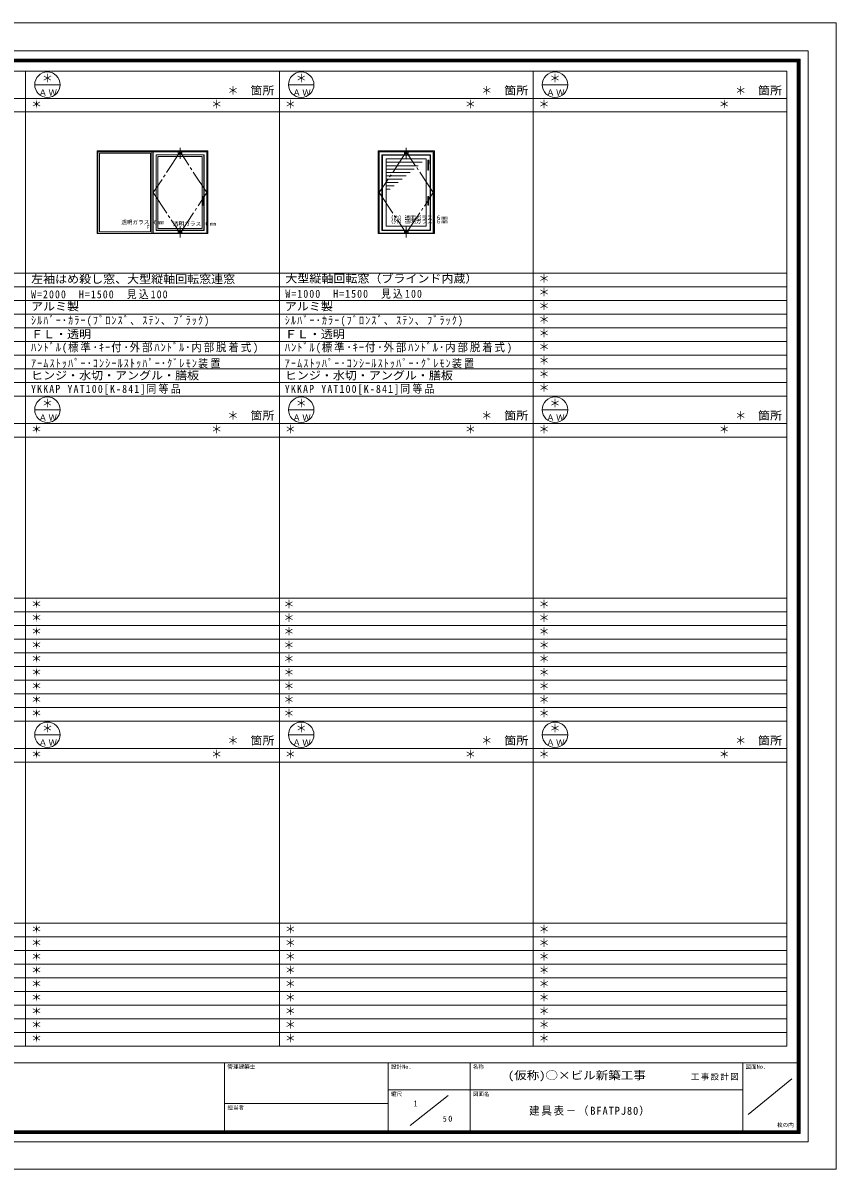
# Model space of a CAD drawing. Units: millimetres, scale not verified. Extents: x -14862 to 14850, y -10512 to 10500.
# Drawn here: x -49 to 14850, y -10500 to 10500 of the extents above; entities that cross this region are included whole.
import ezdxf
from ezdxf.enums import TextEntityAlignment as Align

# ---------------------------------------------------------------- set-up
doc = ezdxf.new("R2010")
doc.units = ezdxf.units.MM
doc.header["$LTSCALE"] = 50
doc.linetypes.add('CHAIN2', pattern=[12, 9, -1, 1, -1])
doc.layers.add('0-0_0', color=7, linetype='Continuous', lineweight=9)
doc.layers.add('0-2_YKK_ZWAK', color=7, linetype='Continuous', lineweight=9)
doc.styles.add('ＭＳ ゴシック', font='')
doc.styles.get('ＭＳ ゴシック').set_extended_font_data('MS Gothic')

msp = doc.modelspace()

# ---------------------------------------------------------------- linework, layer by layer
at = {"layer": '0-0_0', "color": 4, "linetype": 'CHAIN2'}
for p, q in [((2830.04, 8010.44), (2830.04, 8210.44)), ((6975.04, 8005.94), (6975.04, 8211.94)), ((2830.04, 6770.44), (2830.04, 6570.44)), ((6975.04, 6774.94), (6975.04, 6568.94))]:
    msp.add_line(p, q, dxfattribs=at)
at = {"layer": '0-0_0', "color": 3}
for p, q in [((7367.04, 7986.94), (7367.04, 7911.94)), ((7387.04, 7986.94), (7367.04, 7986.94)), ((7387.04, 7911.94), (7387.04, 7986.94)), ((7366.62, 7858.31), (7386.62, 7858.23)), ((7366.62, 7853.31), (7386.62, 7853.23)), ((7367.04, 7911.94), (7371.04, 7911.94)), ((7369.54, 7966.94), (7369.54, 7921.94)), ((7384.54, 7966.94), (7369.54, 7966.94)), ((7369.54, 7921.94), (7371.04, 7921.94)), ((7371.04, 7944.44), (7371.04, 7863.44)), ((7371.04, 7858.44), (7371.04, 7808.94)), ((7376.04, 7944.44), (7376.04, 7858.4)), ((7376.04, 7921.94), (7378.04, 7921.94)), ((7376.04, 7911.94), (7378.04, 7911.94)), ((7376.04, 7853.4), (7376.04, 7808.94)), ((7378.04, 7859.46), (7378.04, 7944.44)), ((7378.04, 7808.94), (7378.04, 7854.46)), ((7383.04, 7862.18), (7383.04, 7944.44)), ((7383.04, 7921.94), (7384.54, 7921.94)), ((7383.04, 7911.94), (7387.04, 7911.94)), ((7383.04, 7808.94), (7383.04, 7857.18)), ((7384.54, 7921.94), (7384.54, 7966.94)), ((3240.04, 7320.44), (3240.04, 7254.44)), ((3260.04, 7320.44), (3240.04, 7320.44)), ((3240.04, 7320.44), (3240.04, 7254.44)), ((3260.04, 7320.44), (3240.04, 7320.44)), ((3260.04, 7300.44), (3240.04, 7300.44)), ((3260.04, 7300.44), (3240.04, 7300.44)), ((3240.79, 7280.44), (3240.04, 7280.44)), ((3240.79, 7280.44), (3240.04, 7280.44)), ((3240.04, 7254.44), (3243.79, 7254.44)), ((3240.04, 7254.44), (3243.79, 7254.44)), ((3243.79, 7290.44), (3256.29, 7290.44)), ((3243.79, 7290.44), (3256.29, 7290.44)), ((3256.29, 7160.44), (3243.79, 7160.44)), ((3256.29, 7160.44), (3243.79, 7160.44)), ((3260.04, 7280.44), (3259.29, 7280.44)), ((3260.04, 7280.44), (3259.29, 7280.44)), ((7367.04, 7320.44), (7367.04, 7254.44)), ((7387.04, 7320.44), (7367.04, 7320.44)), ((7367.04, 7320.44), (7367.04, 7254.44)), ((7387.04, 7320.44), (7367.04, 7320.44)), ((7387.04, 7300.44), (7367.04, 7300.44)), ((7387.04, 7300.44), (7367.04, 7300.44)), ((7367.79, 7280.44), (7367.04, 7280.44)), ((7367.79, 7280.44), (7367.04, 7280.44)), ((7367.04, 7254.44), (7370.79, 7254.44)), ((7367.04, 7254.44), (7370.79, 7254.44)), ((7370.79, 7290.44), (7383.29, 7290.44)), ((7370.79, 7290.44), (7383.29, 7290.44)), ((7383.29, 7160.44), (7370.79, 7160.44)), ((7383.29, 7160.44), (7370.79, 7160.44)), ((7387.04, 7280.44), (7386.29, 7280.44)), ((7387.04, 7280.44), (7386.29, 7280.44))]:
    msp.add_line(p, q, dxfattribs=at)
at = {"layer": '0-0_0', "color": 4}
for p, q in [((6608.04, 7945.74), (7268.64, 7945.74)), ((6608.04, 7884.04), (7195.24, 7884.04)), ((6608.04, 7822.34), (7121.84, 7822.34)), ((6608.04, 7760.64), (7048.44, 7760.64)), ((6608.04, 7698.94), (6975.04, 7698.94)), ((6608.04, 7637.24), (6901.64, 7637.24)), ((6608.04, 7575.54), (6828.24, 7575.54)), ((6608.04, 7513.84), (6754.84, 7513.84)), ((6608.04, 7452.14), (6681.44, 7452.14))]:
    msp.add_line(p, q, dxfattribs=at)
for points in [[(1310.04, 6640.44), (3340.04, 6640.44), (3340.04, 8155.44), (1310.04, 8155.44)], [(1325.04, 6640.44), (2315.04, 6640.44), (2315.04, 8140.44), (1325.04, 8140.44)], [(1354.04, 6669.44), (2286.04, 6669.44), (2286.04, 8111.44), (1354.04, 8111.44)], [(2315.04, 6640.44), (2335.04, 6640.44), (2335.04, 8140.44), (2315.04, 8140.44)], [(2335.04, 6640.44), (3325.04, 6640.44), (3325.04, 8140.44), (2335.04, 8140.44)], [(2340.04, 6645.44), (3320.04, 6645.44), (3320.04, 8135.44), (2340.04, 8135.44)], [(2390.04, 6695.44), (3270.04, 6695.44), (3270.04, 8085.44), (2390.04, 8085.44)], [(2395.04, 6700.44), (3265.04, 6700.44), (3265.04, 8080.44), (2395.04, 8080.44)], [(2425.04, 6730.44), (3235.04, 6730.44), (3235.04, 8050.44), (2425.04, 8050.44)], [(2795.04, 8140.44), (2865.04, 8140.44), (2865.04, 8080.44), (2795.04, 8080.44)], [(6460.04, 6640.44), (7490.04, 6640.44), (7490.04, 8155.44), (6460.04, 8155.44)], [(6475.04, 6640.44), (7475.04, 6640.44), (7475.04, 8140.44), (6475.04, 8140.44)], [(6480.04, 6645.44), (7470.04, 6645.44), (7470.04, 8135.44), (6480.04, 8135.44)], [(6530.04, 6695.44), (7420.04, 6695.44), (7420.04, 8085.44), (6530.04, 8085.44)], [(6538.04, 6703.44), (7412.04, 6703.44), (7412.04, 8077.44), (6538.04, 8077.44)], [(6608.04, 6773.44), (7342.04, 6773.44), (7342.04, 8007.44), (6608.04, 8007.44)], [(6940.04, 8140.44), (7010.04, 8140.44), (7010.04, 8077.44), (6940.04, 8077.44)], [(2795.04, 6640.44), (2865.04, 6640.44), (2865.04, 6700.44), (2795.04, 6700.44)], [(6940.04, 6640.44), (7010.04, 6640.44), (7010.04, 6703.44), (6940.04, 6703.44)]]:
    msp.add_lwpolyline(points, close=True, dxfattribs=at)
at = {"layer": '0-0_0', "color": 4, "linetype": 'CHAIN2'}
for points in [[(2340.04, 7390.44), (2830.04, 6645.44), (3320.04, 7390.44), (2830.04, 8135.44)], [(6480.04, 7390.44), (6975.04, 6645.44), (7470.04, 7390.44), (6975.04, 8135.44)]]:
    msp.add_lwpolyline(points, close=True, dxfattribs=at)
at = {"layer": '0-0_0', "color": 3}
for points in [[(3240.04, 7300.44), (3243.79, 7290.44), (3243.79, 7160.44)], [(3240.04, 7300.44), (3243.79, 7290.44), (3243.79, 7160.44)], [(3256.29, 7254.44), (3260.04, 7254.44), (3260.04, 7320.44)], [(3256.29, 7254.44), (3260.04, 7254.44), (3260.04, 7320.44)], [(3260.04, 7300.44), (3256.29, 7290.44), (3256.29, 7160.44)], [(3260.04, 7300.44), (3256.29, 7290.44), (3256.29, 7160.44)], [(7367.04, 7300.44), (7370.79, 7290.44), (7370.79, 7160.44)], [(7367.04, 7300.44), (7370.79, 7290.44), (7370.79, 7160.44)], [(7383.29, 7254.44), (7387.04, 7254.44), (7387.04, 7320.44)], [(7383.29, 7254.44), (7387.04, 7254.44), (7387.04, 7320.44)], [(7387.04, 7300.44), (7383.29, 7290.44), (7383.29, 7160.44)], [(7387.04, 7300.44), (7383.29, 7290.44), (7383.29, 7160.44)]]:
    msp.add_lwpolyline(points, dxfattribs=at)
for centre, radius, start, end in [((7373.54, 7944.44), 2.5, 0, 180), ((7377.04, 7808.94), 6, 180, 0), ((7377.04, 7808.94), 1, 180, 0), ((7380.54, 7944.44), 2.5, 0, 180), ((3240.79, 7277.44), 3, 0, 90), ((3240.79, 7277.44), 3, 0, 90), ((3259.29, 7277.44), 3, 90, 180), ((3259.29, 7277.44), 3, 90, 180), ((7367.79, 7277.44), 3, 0, 90), ((7367.79, 7277.44), 3, 0, 90), ((7386.29, 7277.44), 3, 90, 180), ((7386.29, 7277.44), 3, 90, 180)]:
    msp.add_arc(centre, radius, start, end, dxfattribs=at)
at = {"layer": '0-2_YKK_ZWAK'}
for p, q in [((-14850, 10500), (14850, 10500)), ((14850, -10500), (14850, 10500)), ((-14340.23, 9987.41), (14340.79, 9987.41)), ((14340.79, -9999.25), (14340.79, 9987.41)), ((-14190.23, 9837.97), (14190.23, 9837.97)), ((-14177.82, 9825.57), (14177.82, 9825.57)), ((-14164.85, 9812.59), (14165.42, 9812.59)), ((-14152.44, 9799.62), (14152.45, 9799.62)), ((-14140.04, 9787.22), (14140.04, 9787.22)), ((14140.04, -9799.06), (14140.04, 9787.22)), ((14152.45, -9812.03), (14152.45, 9799.62)), ((14165.42, -9825), (14165.42, 9812.59)), ((14177.82, -9837.41), (14177.82, 9825.57)), ((14190.23, -9849.81), (14190.23, 9837.97)), ((-13949.96, 9617.94), (13950.04, 9617.94)), ((0.04, -8247.06), (0.04, 9617.94)), ((4650.04, -8247.06), (4650.04, 9617.94)), ((9300.04, -8247.06), (9300.04, 9617.94)), ((13950.04, -8247.06), (13950.04, 9617.94)), ((166.71, 9367.94), (633.37, 9367.94)), ((4816.71, 9367.94), (5283.37, 9367.94)), ((9466.71, 9367.94), (9933.37, 9367.94)), ((-13949.96, 9117.94), (13950.04, 9117.94)), ((-13949.96, 8867.94), (13950.04, 8867.94)), ((-13949.96, 5912.94), (13950.04, 5912.94)), ((-13949.96, 5662.94), (13950.04, 5662.94)), ((-13949.96, 5412.94), (13950.04, 5412.94)), ((-13949.96, 5162.94), (13950.04, 5162.94)), ((-13949.96, 4912.94), (13950.04, 4912.94)), ((-13949.96, 4662.94), (13950.04, 4662.94)), ((-9299.96, 4412.94), (13950.04, 4412.94)), ((-9299.96, 4162.94), (13950.04, 4162.94)), ((-13949.96, 3912.94), (13950.04, 3912.94)), ((-13949.96, 3662.94), (13950.04, 3662.94)), ((166.71, 3412.94), (633.37, 3412.94)), ((4816.71, 3412.94), (5283.37, 3412.94)), ((9466.71, 3412.94), (9933.37, 3412.94)), ((-13949.96, 3162.94), (13950.04, 3162.94)), ((-13949.96, 2912.94), (13950.04, 2912.94)), ((-13949.96, -42.06), (13950.04, -42.06)), ((-13949.96, -292.06), (13950.04, -292.06)), ((-13949.96, -542.06), (13950.04, -542.06)), ((-13949.96, -792.06), (13950.04, -792.06)), ((-13949.96, -1042.06), (13950.04, -1042.06)), ((-13949.96, -1292.06), (13950.04, -1292.06)), ((-9299.96, -1542.06), (13950.04, -1542.06)), ((-9299.96, -1792.06), (13950.04, -1792.06)), ((-13949.96, -2042.06), (13950.04, -2042.06)), ((-13949.96, -2292.06), (13950.04, -2292.06)), ((166.71, -2542.06), (633.37, -2542.06)), ((4816.71, -2542.06), (5283.37, -2542.06)), ((9466.71, -2542.06), (9933.37, -2542.06)), ((-13949.96, -2792.06), (13950.04, -2792.06)), ((-13949.96, -3042.06), (13950.04, -3042.06)), ((-13949.96, -5997.06), (13950.04, -5997.06)), ((-13949.96, -6247.06), (13950.04, -6247.06)), ((-13949.96, -6497.06), (13950.04, -6497.06)), ((-13949.96, -6747.06), (13950.04, -6747.06)), ((-13949.96, -6997.06), (13950.04, -6997.06)), ((-13949.96, -7247.06), (13950.04, -7247.06)), ((-9299.96, -7497.06), (13950.04, -7497.06)), ((-9299.96, -7747.06), (13950.04, -7747.06)), ((-13949.96, -7997.06), (13950.04, -7997.06)), ((-13949.96, -8247.06), (13950.04, -8247.06)), ((-14190.23, -8550.56), (14190.23, -8550.56)), ((3646.81, -8550.56), (3646.81, -9849.81)), ((6644.55, -8550.56), (6644.55, -9849.81)), ((8143.42, -8550.56), (8143.42, -9849.81)), ((13140.79, -8550.56), (13140.79, -9849.81)), ((14040.23, -8848.87), (13240.61, -9498.5)), ((6644.55, -9049.62), (13140.79, -9049.62)), ((7744.18, -9148.87), (7043.8, -9699.25)), ((6644.55, -9299.44), (3646.81, -9299.44)), ((14190.23, -9849.81), (-14190.23, -9849.81)), ((14177.82, -9837.41), (-14177.82, -9837.41)), ((14165.42, -9825), (-14164.85, -9825)), ((14152.45, -9812.03), (-14152.44, -9812.03)), ((14140.04, -9799.06), (-14140.04, -9799.06)), ((14340.79, -9999.25), (-14340.23, -9999.25)), ((-14850, -10500), (14850, -10500))]:
    msp.add_line(p, q, dxfattribs=at)
for centre in [(400.04, 9367.94), (5050.04, 9367.94), (9700.04, 9367.94), (400.04, 3412.94), (5050.04, 3412.94), (9700.04, 3412.94), (400.04, -2542.06), (5050.04, -2542.06), (9700.04, -2542.06)]:
    msp.add_circle(centre, 233.33, dxfattribs=at)

# ---------------------------------------------------------------- texts
at = {"layer": '0-0_0', "style": 'ＭＳ ゴシック'}
for p in [(300.04, 9367.94), (4950.04, 9367.94), (9600.04, 9367.94), (3700.04, 9142.94), (8350.04, 9142.94), (13000.04, 9142.94), (100.04, 8892.94), (3400.04, 8892.94), (4750.04, 8892.94), (8050.04, 8892.94), (9400.04, 8892.94), (12700.04, 8892.94), (9400.04, 5697.92), (9400.04, 5447.92), (9400.04, 5197.93), (9400.04, 4947.92), (9400.04, 4697.92), (9400.04, 4447.92), (9400.04, 4197.92), (9400.04, 3947.92), (9400.04, 3697.92), (300.04, 3412.94), (4950.04, 3412.94), (9600.04, 3412.94), (3700.04, 3187.94), (8350.04, 3187.94), (13000.04, 3187.94), (100.04, 2937.94), (3400.04, 2937.94), (4750.04, 2937.94), (8050.04, 2937.94), (9400.04, 2937.94), (12700.04, 2937.94), (100.04, -264.88), (4724.47, -267.06), (9400.04, -267.06), (100.04, -514.88), (4724.47, -517.06), (9400.04, -517.06), (100.04, -764.88), (4724.47, -767.06), (9400.04, -767.06), (100.04, -1014.88), (4724.47, -1017.06), (9400.04, -1017.06), (100.04, -1264.88), (4724.47, -1267.06), (9400.04, -1267.06), (100.04, -1514.88), (4724.47, -1517.06), (9400.04, -1517.06), (100.04, -1764.88), (4724.47, -1767.06), (9400.04, -1767.06), (100.04, -2014.88), (4724.47, -2017.06), (9400.04, -2017.06), (100.04, -2264.88), (4724.47, -2267.06), (9400.04, -2267.06), (300.04, -2542.06), (4950.04, -2542.06), (9600.04, -2542.06), (3700.04, -2767.06), (8350.04, -2767.06), (13000.04, -2767.06), (100.04, -3017.06), (3400.04, -3017.06), (4750.04, -3017.06), (8050.04, -3017.06), (9400.04, -3017.06), (12700.04, -3017.06), (100.04, -6222.06), (4750.04, -6222.06), (9400.04, -6222.06), (100.04, -6472.06), (4750.04, -6472.06), (9400.04, -6472.06), (100.04, -6722.06), (4750.04, -6722.06), (9400.04, -6722.06), (100.04, -6972.06), (4750.04, -6972.06), (9400.04, -6972.06), (100.04, -7222.06), (4750.04, -7222.06), (9400.04, -7222.06), (100.04, -7472.06), (4750.04, -7472.06), (9400.04, -7472.06), (100.04, -7722.06), (4750.04, -7722.06), (9400.04, -7722.06), (100.04, -7972.06), (4750.04, -7972.06), (9400.04, -7972.06), (100.04, -8222.06), (4750.04, -8222.06), (9400.04, -8222.06)]:
    msp.add_text('＊', height=146.6, dxfattribs=at).set_placement(p, align=Align.BOTTOM_LEFT)
at = {"layer": '0-0_0', "color": 4, "style": 'ＭＳ ゴシック'}
for s, p in [('（内）透明ガラス ６mm', (6636.84, 6873.44)), ('透明ガラス ６mm', (1753.64, 6789.44)), ('F', (2217.18, 6699.44)), ('透明ガラス ６mm', (2702.64, 6760.44)), ('（外）透明ガラス ６mm', (6636.84, 6803.44))]:
    msp.add_text(s, height=73.31, dxfattribs=at).set_placement(p, align=Align.BOTTOM_LEFT)
at = {"layer": '0-0_0', "style": 'ＭＳ ゴシック', "width": 1.1}
for s, p in [('左袖はめ殺し窓、大型縦軸回転窓連窓', (100.7, 5687.94)), ('大型縦軸回転窓（ブラインド内蔵）', (4760.07, 5697.92)), ('アルミ製', (100.04, 5187.94)), ('アルミ製', (4750.04, 5187.94)), ('ＦＬ・透明', (100.04, 4678.26)), ('ＦＬ・透明', (4750.04, 4678.26)), ('ヒンジ・水切・アングル・膳板', (100.04, 3922.78)), ('ヒンジ・水切・アングル・膳板', (4750.04, 3922.78))]:
    msp.add_text(s, height=146.6, dxfattribs=at).set_placement(p, align=Align.BOTTOM_LEFT)
at = {"layer": '0-0_0', "char_height": 146.6, "attachment_point": 7, "style": 'ＭＳ ゴシック'}
for s, insert in [('\\T1.22;\\W0.9;W=2000\u3000H=1500\u3000見込100', (100.7, 5437.94)), ('\\T1.22;\\W0.9;W=1000\u3000H=1500\u3000見込100', (4760.07, 5447.92)), ('\\T1.26;\\W0.9;ｼﾙﾊﾞｰ･ｶﾗｰ(ﾌﾞﾛﾝｽﾞ、ｽﾃﾝ、ﾌﾞﾗｯｸ)', (100.04, 4937.94)), ('\\T1.26;\\W0.9;ｼﾙﾊﾞｰ･ｶﾗｰ(ﾌﾞﾛﾝｽﾞ、ｽﾃﾝ、ﾌﾞﾗｯｸ)', (4750.04, 4937.94)), ('\\T1.19;\\W0.95;ﾊﾝﾄﾞﾙ(標準･ｷｰ付･外部ﾊﾝﾄﾞﾙ･内部脱着式)', (100.04, 4443.09)), ('\\T1.19;\\W0.95;ﾊﾝﾄﾞﾙ(標準･ｷｰ付･外部ﾊﾝﾄﾞﾙ･内部脱着式)', (4750.04, 4443.09)), ('\\T1.26;\\W0.9;ｱｰﾑｽﾄｯﾊﾟｰ･ｺﾝｼｰﾙｽﾄｯﾊﾟｰ･ｸﾞﾚﾓﾝ装置', (100.04, 4172.78)), ('\\T1.26;\\W0.9;ｱｰﾑｽﾄｯﾊﾟｰ･ｺﾝｼｰﾙｽﾄｯﾊﾟｰ･ｸﾞﾚﾓﾝ装置', (4750.04, 4172.78)), ('\\T1.24;\\W0.9;YKKAP\\~YAT100[K-841]同等品', (100.04, 3687.94)), ('\\T1.24;\\W0.9;YKKAP\\~YAT100[K-841]同等品', (4750.04, 3687.94))]:
    msp.add_mtext(s, dxfattribs=dict(at, insert=insert))
at = {"layer": '0-2_YKK_ZWAK', "style": 'ＭＳ ゴシック'}
for s, width, p in [('箇所', 1.1, (4120.04, 9142.94)), ('箇所', 1.1, (8770.04, 9142.94)), ('箇所', 1.1, (13420.04, 9142.94)), ('箇所', 1.1, (4120.04, 3187.94)), ('箇所', 1.1, (8770.04, 3187.94)), ('箇所', 1.1, (13420.04, 3187.94)), ('箇所', 1.1, (4120.04, -2767.06)), ('箇所', 1.1, (8770.04, -2767.06)), ('箇所', 1.1, (13420.04, -2767.06)), ('(仮称)○×ビル新築工事', 1.15, (8836.76, -8899.62))]:
    msp.add_text(s, height=146.6, dxfattribs=dict(at, width=width)).set_placement(p, align=Align.BOTTOM_LEFT)
at = {"layer": '0-2_YKK_ZWAK', "color": 4, "style": 'ＭＳ ゴシック'}
for s, p in [('管理建築士', (3696.81, -8683.68)), ('設計No.', (6694.55, -8683.68)), ('名称', (8193.42, -8683.68)), ('図面No.', (13190.79, -8683.68)), ('縮尺', (6694.55, -9182.74)), ('図面名', (8193.42, -9182.74)), ('担当者', (3696.81, -9432.56)), ('枚の内', (13767.38, -9748.88))]:
    msp.add_text(s, height=73.31, dxfattribs=at).set_placement(p, align=Align.BOTTOM_LEFT)
at = {"layer": '0-2_YKK_ZWAK', "style": 'ＭＳ ゴシック'}
msp.add_text('1', height=110, dxfattribs=at).set_placement((7106.96, -9386.28), align=Align.BOTTOM_LEFT)
at = {"layer": '0-2_YKK_ZWAK', "attachment_point": 7, "style": 'ＭＳ ゴシック'}
for s, insert, char_height in [('\\T1.17;ＡＷ', (240.04, 9167.94), 110), ('\\T1.17;ＡＷ', (4890.04, 9167.94), 110), ('\\T1.17;ＡＷ', (9540.04, 9167.94), 110), ('\\T1.17;ＡＷ', (240.04, 3212.94), 110), ('\\T1.17;ＡＷ', (4890.04, 3212.94), 110), ('\\T1.17;ＡＷ', (9540.04, 3212.94), 110), ('\\T1.17;ＡＷ', (240.04, -2742.06), 110), ('\\T1.17;ＡＷ', (4890.04, -2742.06), 110), ('\\T1.17;ＡＷ', (9540.04, -2742.06), 110), ('\\T1.17;工事設計図', (12190.79, -8874.62), 110), ('\\T1.18;\\W0.95;建具表－（BFATPJ80）', (9226.76, -9524.62), 146.6), ('\\T1.36;\\W0.9;50', (7643.84, -9633.46), 110)]:
    msp.add_mtext(s, dxfattribs=dict(at, insert=insert, char_height=char_height))

doc.saveas('drawing.dxf')
